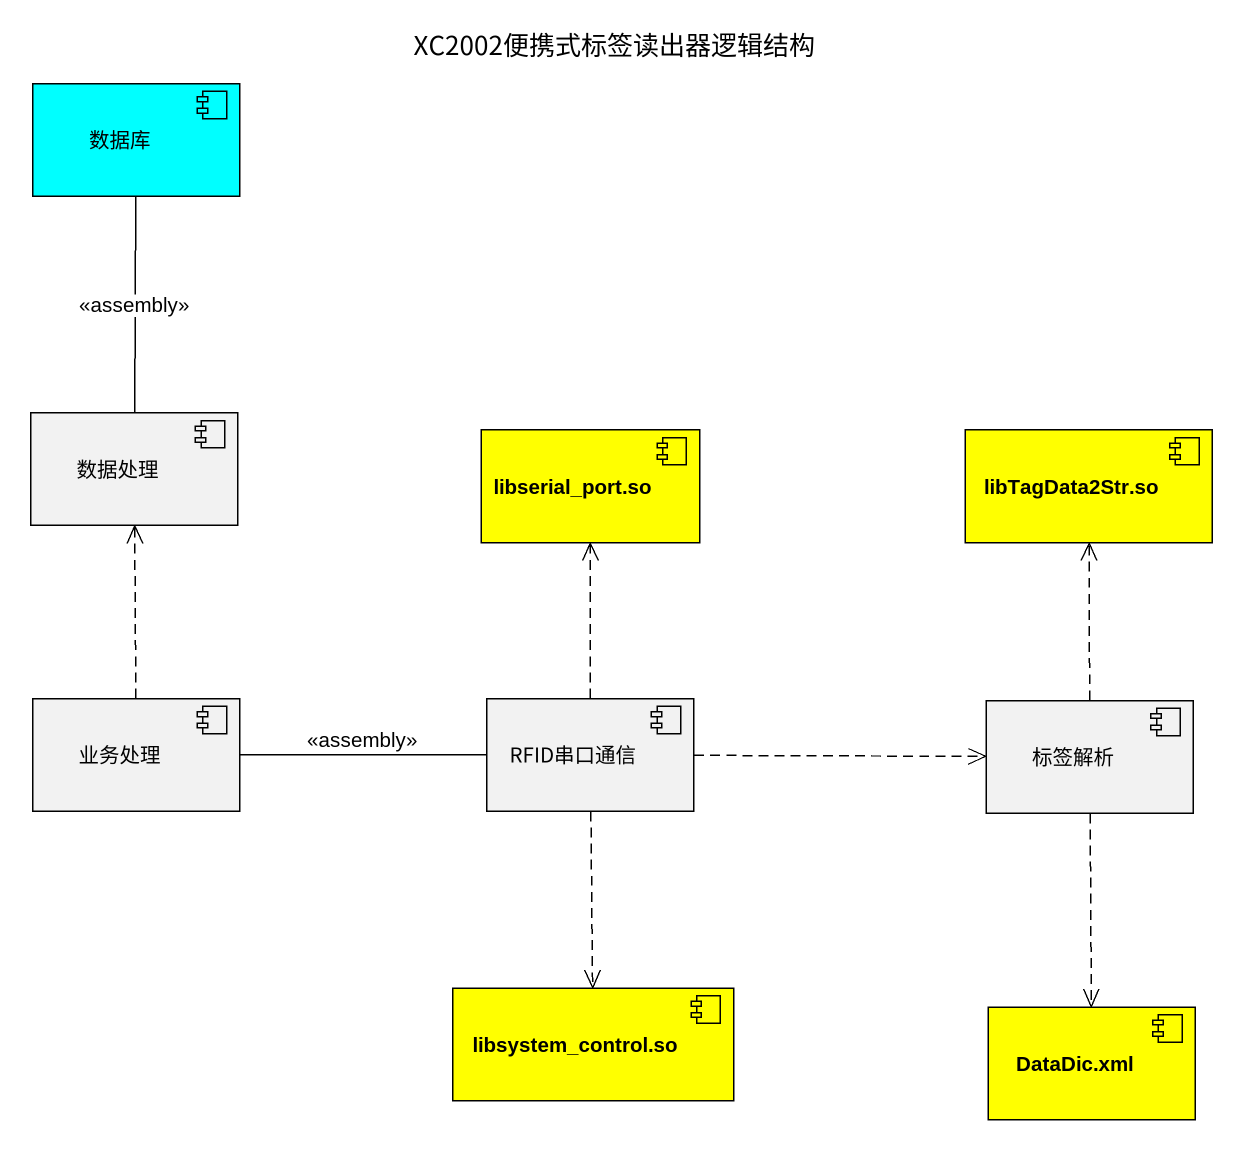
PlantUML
@startuml
title XC2002便携式标签读出器逻辑结构
component 数据库 #00FFFF
component 数据处理
component "libserial_port.so" as libserial_port_so #FFFF00
component "libTagData2Str.so" as libTagData2Str_so #FFFF00
component 业务处理
component RFID串口通信
component 标签解析
component "libsystem_control.so" as libsystem_control_so #FFFF00
component "DataDic.xml" as DataDic_xml #FFFF00
数据处理 -up- 数据库 : <<assembly>>
业务处理 .up.> 数据处理
业务处理 -right- RFID串口通信 : <<assembly>>
RFID串口通信 .up.> libserial_port_so
RFID串口通信 .right.> 标签解析
RFID串口通信 ..> libsystem_control_so
标签解析 .up.> libTagData2Str_so
标签解析 ..> DataDic_xml
@enduml
